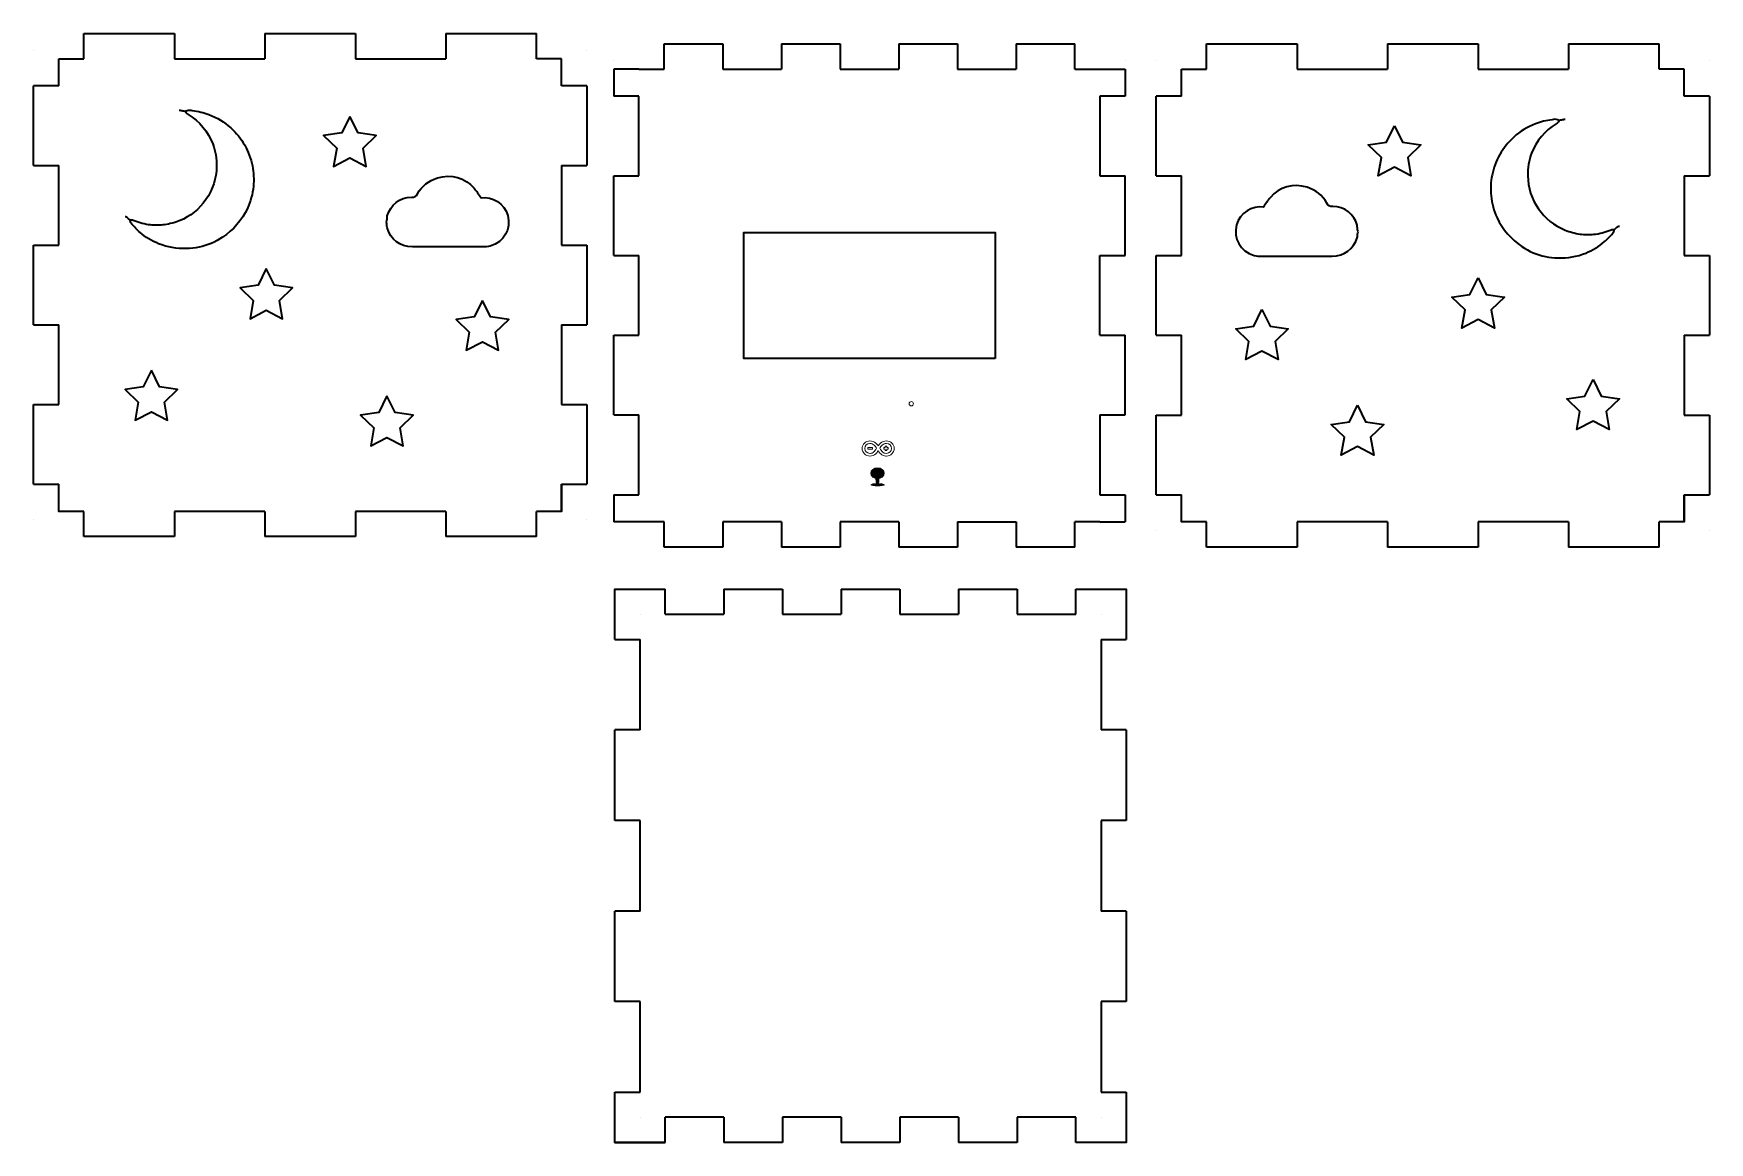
# Model space of a CAD drawing. Header units: inches. Extents: x 5 to 205, y -289 to -24.
# Drawn here: x 5.3 to 205.2, y -289.4 to -157.1 of the extents above; entities that cross this region are included whole.
import ezdxf

# ---------------------------------------------------------------- set-up
doc = ezdxf.new("R2010")
doc.units = ezdxf.units.IN
doc.header["$MEASUREMENT"] = 0
doc.layers.add('Capa 1', color=7, linetype='Continuous')

# ---------------------------------------------------------------- blocks, each defined once
blk = doc.blocks.new('block 4')
at = {"layer": 'Capa 1', "color": 250, "lineweight": 35, "true_color": 0x201815}
for points in [[(11.28, -157.1), (22.08, -157.1)], [(11.28, -160.1), (11.28, -157.1)], [(22.08, -157.1), (22.08, -160.1)], [(32.88, -157.1), (43.68, -157.1)], [(32.88, -157.1), (32.88, -160.1)], [(43.68, -157.1), (43.68, -160.1)], [(54.48, -157.1), (65.28, -157.1)], [(54.48, -157.1), (54.48, -160.1)], [(65.28, -160.1), (65.28, -157.1)], [(5.28, -159.1), (5.28, -159.1)], [(71.28, -159.1), (71.28, -159.1)], [(71.28, -159.1), (71.28, -159.1)], [(8.28, -163.34), (8.28, -160.1)], [(22.08, -160.1), (32.88, -160.1)], [(43.68, -160.1), (54.48, -160.1)], [(68.28, -160.1), (65.28, -160.1)], [(5.28, -172.84), (5.28, -163.34)], [(8.28, -163.34), (5.28, -163.34)], [(71.28, -163.34), (68.28, -163.34)], [(71.28, -163.34), (71.28, -172.84)], [(71.28, -163.34), (71.28, -163.34)], [(5.28, -172.84), (8.28, -172.84)], [(8.28, -182.35), (8.28, -172.84)], [(68.28, -172.84), (68.28, -182.35)], [(68.28, -172.84), (71.28, -172.84)], [(5.28, -191.85), (5.28, -182.35)], [(5.28, -182.35), (8.28, -182.35)], [(68.28, -182.35), (71.28, -182.35)], [(71.28, -182.35), (71.28, -191.85)], [(5.28, -191.85), (8.28, -191.85)], [(8.28, -201.35), (8.28, -191.85)], [(68.28, -191.85), (68.28, -201.35)], [(68.28, -191.85), (71.28, -191.85)], [(5.28, -210.86), (5.28, -201.35)], [(5.28, -201.35), (8.28, -201.35)], [(68.28, -201.35), (71.28, -201.35)], [(71.28, -201.35), (71.28, -210.86)], [(5.28, -210.86), (8.28, -210.86)], [(11.28, -214.1), (8.28, -214.1), (8.28, -210.86)], [(68.28, -210.86), (68.28, -214.1), (65.28, -214.1)], [(68.28, -214.1), (68.28, -210.86)], [(68.28, -210.86), (71.28, -210.86)], [(5.28, -215.1), (5.28, -215.1)], [(11.28, -217.1), (11.28, -214.1)], [(32.88, -214.1), (22.08, -214.1)], [(22.08, -214.1), (22.08, -217.1)], [(32.88, -214.1), (32.88, -217.1)], [(54.48, -214.1), (43.68, -214.1)], [(43.68, -214.1), (43.68, -217.1)], [(54.48, -214.1), (54.48, -217.1)], [(65.28, -217.1), (65.28, -214.1)], [(71.28, -215.1), (71.28, -215.1)], [(22.08, -217.1), (11.28, -217.1)], [(43.68, -217.1), (32.88, -217.1)], [(65.28, -217.1), (54.48, -217.1)]]:
    blk.add_lwpolyline(points, dxfattribs=at)
blk = doc.blocks.new('block 5')
at = {"layer": 'Capa 1', "color": 250, "lineweight": 35, "true_color": 0x201815}
for points in [[(145.21, -158.34), (156.01, -158.34)], [(145.21, -161.34), (145.21, -158.34)], [(156.01, -158.34), (156.01, -161.34)], [(166.81, -158.34), (177.61, -158.34)], [(166.81, -158.34), (166.81, -161.34)], [(177.61, -158.34), (177.61, -161.34)], [(188.41, -158.34), (199.21, -158.34)], [(188.41, -158.34), (188.41, -161.34)], [(199.21, -161.34), (199.21, -158.34)], [(139.21, -160.34), (139.21, -160.34)], [(142.21, -164.58), (142.21, -161.34)], [(156.01, -161.34), (166.81, -161.34)], [(177.61, -161.34), (188.41, -161.34)], [(202.21, -161.34), (199.21, -161.34)], [(205.21, -160.34), (205.21, -160.34)], [(205.21, -160.34), (205.21, -160.34)], [(139.21, -174.08), (139.21, -164.58)], [(142.21, -164.58), (139.21, -164.58)], [(205.21, -164.58), (202.21, -164.58)], [(205.21, -164.58), (205.21, -174.08)], [(205.21, -164.58), (205.21, -164.58)], [(139.21, -174.08), (142.21, -174.08)], [(142.21, -183.59), (142.21, -174.08)], [(202.21, -174.08), (202.21, -183.59)], [(202.21, -174.08), (205.21, -174.08)], [(139.21, -193.09), (139.21, -183.59)], [(139.21, -183.59), (142.21, -183.59)], [(202.21, -183.59), (205.21, -183.59)], [(205.21, -183.59), (205.21, -193.09)], [(139.21, -193.09), (142.21, -193.09)], [(142.21, -202.6), (142.21, -193.09)], [(202.21, -193.09), (202.21, -202.6)], [(202.21, -193.09), (205.21, -193.09)], [(139.21, -212.1), (139.21, -202.6)], [(139.21, -202.6), (142.21, -202.6)], [(202.21, -202.6), (205.21, -202.6)], [(205.21, -202.6), (205.21, -212.1)], [(139.21, -212.1), (142.21, -212.1)], [(145.21, -215.34), (142.21, -215.34), (142.21, -212.1)], [(202.21, -212.1), (202.21, -215.34), (199.21, -215.34)], [(202.21, -215.34), (202.21, -212.1)], [(202.21, -212.1), (205.21, -212.1)], [(145.21, -218.34), (145.21, -215.34)], [(166.81, -215.34), (156.01, -215.34)], [(156.01, -215.34), (156.01, -218.34)], [(166.81, -215.34), (166.81, -218.34)], [(188.41, -215.34), (177.61, -215.34)], [(177.61, -215.34), (177.61, -218.34)], [(188.41, -215.34), (188.41, -218.34)], [(199.21, -218.34), (199.21, -215.34)], [(139.21, -216.34), (139.21, -216.34)], [(205.21, -216.34), (205.21, -216.34)], [(156.01, -218.34), (145.21, -218.34)], [(177.61, -218.34), (166.81, -218.34)], [(199.21, -218.34), (188.41, -218.34)]]:
    blk.add_lwpolyline(points, dxfattribs=at)
blk = doc.blocks.new('block 6')
at = {"layer": 'Capa 1', "color": 250, "lineweight": 35, "true_color": 0x201815}
for points in [[(74.63, -229.36), (74.63, -223.36), (80.63, -223.36)], [(80.63, -226.36), (80.63, -223.36)], [(87.62, -223.36), (94.63, -223.36)], [(87.62, -223.36), (87.62, -226.36)], [(94.63, -223.36), (94.63, -226.36)], [(101.62, -223.36), (108.63, -223.36)], [(101.63, -223.36), (101.63, -226.36)], [(108.63, -223.36), (108.63, -226.36)], [(115.63, -223.36), (122.63, -223.36)], [(115.63, -223.36), (115.63, -226.36)], [(122.63, -223.36), (122.63, -226.36)], [(129.63, -223.36), (135.63, -223.36), (135.63, -229.36)], [(129.63, -226.36), (129.63, -223.36)], [(77.63, -226.36), (77.63, -226.36)], [(80.63, -226.36), (87.62, -226.36)], [(94.62, -226.36), (101.62, -226.36)], [(108.63, -226.36), (115.63, -226.36)], [(122.63, -226.36), (129.63, -226.36)], [(132.63, -226.36), (132.63, -226.36)], [(74.63, -229.36), (77.63, -229.36)], [(77.63, -240.16), (77.63, -229.36)], [(132.63, -229.36), (132.63, -240.16)], [(132.63, -229.36), (135.63, -229.36)], [(74.63, -250.96), (74.63, -240.16)], [(77.63, -240.16), (74.63, -240.16)], [(77.63, -240.16), (77.63, -240.16)], [(135.63, -240.16), (132.63, -240.16)], [(135.63, -240.16), (135.63, -250.96)], [(77.63, -250.96), (74.63, -250.96)], [(77.63, -261.76), (77.63, -250.96)], [(77.63, -250.96), (77.63, -250.96)], [(135.63, -250.96), (132.63, -250.96)], [(132.63, -250.96), (132.63, -261.76)], [(74.63, -272.56), (74.63, -261.76)], [(77.63, -261.76), (74.63, -261.76)], [(132.63, -261.76), (132.63, -261.76)], [(135.63, -261.76), (132.63, -261.76)], [(135.63, -261.76), (135.63, -272.56)], [(77.63, -272.56), (74.63, -272.56)], [(77.63, -283.36), (77.63, -272.56)], [(132.63, -272.56), (132.63, -283.36)], [(135.63, -272.56), (132.63, -272.56)], [(80.62, -289.36), (74.63, -289.36), (74.63, -283.36)], [(74.63, -289.36), (74.63, -283.36)], [(74.63, -283.36), (77.63, -283.36)], [(135.63, -283.36), (135.63, -289.36), (129.63, -289.36)], [(132.63, -283.36), (135.63, -283.36)], [(77.63, -286.36), (77.63, -286.36)], [(87.62, -286.36), (80.62, -286.36)], [(80.63, -289.36), (80.63, -286.36)], [(87.62, -286.36), (87.62, -289.36)], [(101.62, -286.36), (94.63, -286.36)], [(94.63, -286.36), (94.63, -289.36)], [(101.63, -286.36), (101.63, -289.36)], [(115.63, -286.36), (108.63, -286.36)], [(108.63, -286.36), (108.63, -289.36)], [(115.63, -286.36), (115.63, -289.36)], [(129.63, -286.36), (122.63, -286.36)], [(122.63, -286.36), (122.63, -289.36)], [(129.63, -289.36), (129.63, -286.36)], [(132.63, -286.36), (132.63, -286.36)], [(74.63, -289.36), (80.63, -289.36)], [(94.63, -289.36), (87.62, -289.36)], [(108.63, -289.36), (101.63, -289.36)], [(122.63, -289.36), (115.63, -289.36)]]:
    blk.add_lwpolyline(points, dxfattribs=at)
blk = doc.blocks.new('block 7')
at = {"layer": 'Capa 1', "color": 250, "lineweight": 35, "true_color": 0x201815}
for points in [[(80.5, -158.34), (87.5, -158.34)], [(80.5, -161.34), (80.5, -158.34)], [(87.5, -158.34), (87.5, -161.34)], [(94.5, -158.34), (101.5, -158.34)], [(94.5, -158.34), (94.5, -161.34)], [(101.5, -158.34), (101.5, -161.34)], [(108.5, -158.34), (115.5, -158.34)], [(108.5, -158.34), (108.5, -161.34)], [(115.5, -158.34), (115.5, -161.34)], [(122.5, -158.34), (129.5, -158.34)], [(122.5, -158.34), (122.5, -161.34)], [(129.5, -161.34), (129.5, -158.34)], [(74.5, -160.34), (74.5, -160.34)], [(77.5, -161.34), (74.5, -161.34)], [(74.5, -161.34), (74.5, -164.58)], [(77.5, -161.34), (80.5, -161.34)], [(87.5, -161.34), (94.5, -161.34)], [(101.5, -161.34), (108.5, -161.34)], [(115.5, -161.34), (122.5, -161.34)], [(129.5, -161.34), (132.5, -161.34)], [(132.5, -161.34), (135.5, -161.34)], [(135.5, -160.34), (135.5, -160.34)], [(135.5, -161.34), (135.5, -164.58)], [(74.5, -164.58), (74.5, -164.58)], [(77.5, -164.58), (74.5, -164.58)], [(77.5, -174.08), (77.5, -164.58)], [(132.5, -164.58), (132.5, -174.08)], [(135.5, -164.58), (132.5, -164.58)], [(135.5, -164.58), (135.5, -164.58)], [(135.5, -164.58), (135.5, -164.58)], [(74.5, -174.08), (74.5, -174.08)], [(74.5, -174.08), (77.5, -174.08)], [(74.5, -183.59), (74.5, -174.08)], [(132.5, -174.08), (135.5, -174.08)], [(135.5, -174.08), (135.5, -174.08)], [(135.5, -183.59), (135.5, -174.08)], [(74.5, -183.59), (74.8, -183.59), (77.5, -183.59)], [(77.5, -183.59), (77.5, -183.59)], [(77.5, -193.09), (77.5, -183.59)], [(132.5, -183.59), (132.5, -183.59)], [(132.5, -183.59), (135.5, -183.59)], [(132.5, -193.09), (132.5, -183.59)], [(74.5, -193.09), (74.8, -193.09), (77.5, -193.09)], [(74.5, -202.59), (74.5, -193.09)], [(77.5, -193.09), (77.5, -193.09)], [(132.5, -193.09), (132.5, -193.09)], [(132.5, -193.09), (135.5, -193.09)], [(135.5, -202.59), (135.5, -193.09)], [(74.5, -202.59), (74.5, -202.59)], [(74.5, -202.59), (77.5, -202.59)], [(77.5, -212.1), (77.5, -202.59)], [(132.5, -202.59), (132.5, -202.59)], [(132.5, -202.59), (135.5, -202.59)], [(132.5, -202.59), (132.5, -212.1)], [(135.5, -202.6), (135.5, -202.6)], [(74.5, -212.1), (74.5, -212.1)], [(74.5, -212.1), (77.5, -212.1)], [(74.5, -212.1), (74.5, -215.34)], [(132.5, -212.1), (135.5, -212.1)], [(135.5, -212.1), (135.5, -212.1)], [(135.5, -212.1), (135.5, -212.1)], [(135.5, -212.1), (135.5, -215.34)], [(74.5, -214.72), (74.5, -214.72)], [(77.5, -215.34), (74.5, -215.34)], [(80.5, -215.34), (77.5, -215.34)], [(80.5, -218.34), (80.5, -215.34)], [(94.5, -215.34), (87.5, -215.34)], [(87.5, -215.34), (87.5, -218.34)], [(94.5, -215.34), (94.5, -218.34)], [(108.5, -215.34), (101.5, -215.34)], [(101.5, -215.34), (101.5, -218.34)], [(108.5, -215.34), (108.5, -218.34)], [(115.5, -215.34), (115.5, -215.34)], [(115.5, -215.34), (115.5, -218.34)], [(115.5, -215.34), (122.5, -215.34)], [(122.5, -215.34), (122.5, -215.34)], [(122.5, -215.34), (122.5, -218.34)], [(132.5, -215.34), (129.5, -215.34)], [(129.5, -218.34), (129.5, -215.34)], [(132.5, -215.34), (135.5, -215.34)], [(135.5, -214.72), (135.5, -214.72)], [(87.5, -218.34), (80.5, -218.34)], [(101.5, -218.34), (94.5, -218.34)], [(115.5, -218.34), (108.5, -218.34)], [(129.5, -218.34), (122.5, -218.34)]]:
    blk.add_lwpolyline(points, dxfattribs=at)
blk = doc.blocks.new('block 8')
at = {"layer": 'Capa 1', "color": 7, "lineweight": 35, "true_color": 0xffffff}
blk.add_open_spline([(163.29, -180.67), (163.15, -180.45), (163.24, -180.2), (163.18, -179.97), (162.81, -178.64), (161.74, -177.75), (160.27, -177.73), (159.93, -177.73), (159.72, -177.62), (159.57, -177.33), (159.05, -176.37), (158.25, -175.76), (157.21, -175.43), (155.6, -174.91), (153.83, -175.45), (152.83, -176.64), (152.53, -177.01), (152.27, -177.41), (151.99, -177.8), (150.72, -177.59), (149.15, -178.47), (148.8, -179.93), (148.4, -181.54), (149.19, -183.04), (150.9, -183.56), (151.18, -183.64), (151.51, -183.66), (151.82, -183.66), (154.61, -183.64), (157.4, -183.66), (160.19, -183.64), (161.69, -183.64), (162.75, -182.84), (163.21, -181.36), (163.27, -181.15), (163.17, -180.9), (163.33, -180.7)], degree=3, knots=[0, 0, 0, 0, 1, 1, 1, 2, 2, 2, 3, 3, 3, 4, 4, 4, 5, 5, 5, 6, 6, 6, 7, 7, 7, 8, 8, 8, 9, 9, 9, 10, 10, 10, 11, 11, 11, 12, 12, 12, 12], dxfattribs=at)
blk = doc.blocks.new('block 9')
at = {"layer": 'Capa 1', "color": 7, "lineweight": 35, "true_color": 0xffffff}
for points, knots in [([(188.01, -167.34), (187.86, -167.37), (187.71, -167.39), (187.56, -167.42), (187.39, -167.46), (187.24, -167.48), (187.07, -167.38), (186.88, -167.28), (186.64, -167.35), (186.44, -167.38), (185.76, -167.48), (185.09, -167.62), (184.44, -167.87), (183.49, -168.25), (182.62, -168.76), (181.86, -169.45), (181.2, -170.06), (180.64, -170.75), (180.19, -171.53), (179.75, -172.3), (179.45, -173.11), (179.28, -173.98), (179.11, -174.8), (179.07, -175.63), (179.15, -176.45), (179.24, -177.35), (179.49, -178.23), (179.87, -179.06), (180.53, -180.49), (181.53, -181.62), (182.83, -182.5), (183.68, -183.09), (184.63, -183.47), (185.64, -183.69), (186.13, -183.8), (186.64, -183.84), (187.14, -183.86), (188.29, -183.9), (189.4, -183.7), (190.46, -183.28), (191.27, -182.95), (192.01, -182.5), (192.68, -181.92), (193.03, -181.61), (193.36, -181.29), (193.66, -180.93), (193.78, -180.8), (193.84, -180.66), (193.84, -180.5)], [0, 0, 0, 0, 1, 1, 1, 2, 2, 2, 3, 3, 3, 4, 4, 4, 5, 5, 5, 6, 6, 6, 7, 7, 7, 8, 8, 8, 9, 9, 9, 10, 10, 10, 11, 11, 11, 12, 12, 12, 13, 13, 13, 14, 14, 14, 15, 15, 15, 16, 16, 16, 16]), ([(187.26, -167.51), (187.21, -167.68), (187.08, -167.77), (186.94, -167.85), (185.55, -168.69), (184.59, -169.89), (184, -171.38), (183.66, -172.23), (183.51, -173.15), (183.53, -174.07), (183.58, -175.5), (183.99, -176.83), (184.81, -178), (185.62, -179.16), (186.67, -180.02), (187.99, -180.54), (188.56, -180.77), (189.14, -180.92), (189.75, -181.01), (190.31, -181.08), (190.87, -181.09), (191.42, -181.04), (192.09, -180.97), (192.75, -180.8), (193.38, -180.54), (193.44, -180.51), (193.51, -180.46), (193.57, -180.48), (193.84, -180.54), (194, -180.38), (194.16, -180.2), (194.24, -180.11), (194.34, -180.06), (194.46, -180.08)], [0, 0, 0, 0, 1, 1, 1, 2, 2, 2, 3, 3, 3, 4, 4, 4, 5, 5, 5, 6, 6, 6, 7, 7, 7, 8, 8, 8, 9, 9, 9, 10, 10, 10, 11, 11, 11, 11])]:
    blk.add_open_spline(points, degree=3, knots=knots, dxfattribs=at)
blk = doc.blocks.new('block 18')
at = {"layer": 'Capa 1', "color": 7, "lineweight": 35, "true_color": 0xffffff}
blk.add_open_spline([(47.37, -179.55), (47.51, -179.34), (47.42, -179.09), (47.48, -178.86), (47.85, -177.53), (48.92, -176.64), (50.39, -176.62), (50.73, -176.62), (50.94, -176.51), (51.09, -176.22), (51.61, -175.26), (52.41, -174.65), (53.45, -174.32), (55.06, -173.8), (56.83, -174.34), (57.83, -175.53), (58.13, -175.9), (58.39, -176.3), (58.67, -176.69), (59.94, -176.48), (61.51, -177.36), (61.86, -178.82), (62.25, -180.43), (61.47, -181.93), (59.76, -182.45), (59.48, -182.53), (59.15, -182.55), (58.84, -182.55), (56.05, -182.53), (53.26, -182.55), (50.47, -182.53), (48.97, -182.53), (47.91, -181.73), (47.45, -180.25), (47.39, -180.04), (47.49, -179.79), (47.33, -179.59)], degree=3, knots=[0, 0, 0, 0, 1, 1, 1, 2, 2, 2, 3, 3, 3, 4, 4, 4, 5, 5, 5, 6, 6, 6, 7, 7, 7, 8, 8, 8, 9, 9, 9, 10, 10, 10, 11, 11, 11, 12, 12, 12, 12], dxfattribs=at)
blk = doc.blocks.new('block 19')
at = {"layer": 'Capa 1', "color": 7, "lineweight": 35, "true_color": 0xffffff}
for points, knots in [([(23.4, -166.4), (23.45, -166.57), (23.58, -166.66), (23.72, -166.74), (25.11, -167.58), (26.07, -168.78), (26.66, -170.27), (27, -171.12), (27.15, -172.03), (27.12, -172.96), (27.08, -174.39), (26.67, -175.71), (25.85, -176.89), (25.03, -178.05), (23.98, -178.91), (22.67, -179.43), (22.1, -179.66), (21.52, -179.81), (20.91, -179.9), (20.35, -179.97), (19.79, -179.98), (19.24, -179.93), (18.56, -179.86), (17.91, -179.68), (17.28, -179.43), (17.21, -179.4), (17.15, -179.35), (17.09, -179.37), (16.81, -179.43), (16.65, -179.27), (16.5, -179.09), (16.42, -179), (16.32, -178.95), (16.2, -178.97)], [0, 0, 0, 0, 1, 1, 1, 2, 2, 2, 3, 3, 3, 4, 4, 4, 5, 5, 5, 6, 6, 6, 7, 7, 7, 8, 8, 8, 9, 9, 9, 10, 10, 10, 11, 11, 11, 11]), ([(22.65, -166.23), (22.8, -166.26), (22.95, -166.28), (23.1, -166.31), (23.27, -166.35), (23.42, -166.37), (23.59, -166.27), (23.78, -166.17), (24.02, -166.24), (24.22, -166.27), (24.9, -166.37), (25.57, -166.51), (26.21, -166.76), (27.17, -167.14), (28.04, -167.65), (28.8, -168.34), (29.46, -168.95), (30.02, -169.64), (30.47, -170.42), (30.9, -171.19), (31.2, -172), (31.38, -172.87), (31.55, -173.69), (31.59, -174.52), (31.51, -175.34), (31.42, -176.24), (31.17, -177.11), (30.79, -177.95), (30.13, -179.38), (29.12, -180.51), (27.83, -181.39), (26.98, -181.98), (26.03, -182.36), (25.02, -182.58), (24.53, -182.69), (24.02, -182.73), (23.51, -182.75), (22.37, -182.79), (21.26, -182.59), (20.2, -182.17), (19.39, -181.84), (18.64, -181.39), (17.98, -180.81), (17.63, -180.5), (17.3, -180.18), (17, -179.82), (16.88, -179.69), (16.82, -179.55), (16.82, -179.39)], [0, 0, 0, 0, 1, 1, 1, 2, 2, 2, 3, 3, 3, 4, 4, 4, 5, 5, 5, 6, 6, 6, 7, 7, 7, 8, 8, 8, 9, 9, 9, 10, 10, 10, 11, 11, 11, 12, 12, 12, 13, 13, 13, 14, 14, 14, 15, 15, 15, 16, 16, 16, 16])]:
    blk.add_open_spline(points, degree=3, knots=knots, dxfattribs=at)
blk = doc.blocks.new('block 20')
at = {"layer": 'Capa 1', "lineweight": 0}
for points in [[(104.8, -206.47), (105.37, -206.47), (105.37, -206.65), (104.8, -206.65), (104.8, -206.47)], [(107.07, -206.47), (107.07, -206.3), (106.89, -206.3), (106.89, -206.47), (106.71, -206.47), (106.71, -206.65), (106.89, -206.65), (106.89, -206.82), (107.07, -206.82), (107.07, -206.65), (107.24, -206.65), (107.24, -206.47), (107.07, -206.47)]]:
    blk.add_lwpolyline(points, dxfattribs=at)
for points, knots in [([(106.97, -207.49), (106.73, -207.49), (106.52, -207.4), (106.34, -207.24), (106.22, -207.13), (106.13, -207), (106.04, -206.87), (105.96, -207), (105.86, -207.13), (105.75, -207.24), (105.55, -207.42), (105.33, -207.5), (105.06, -207.49), (104.55, -207.48), (104.13, -207.08), (104.13, -206.58), (104.13, -206.09), (104.55, -205.68), (105.06, -205.68), (105.34, -205.68), (105.58, -205.77), (105.78, -205.97), (105.88, -206.06), (105.97, -206.16), (106.04, -206.28), (106.12, -206.16), (106.2, -206.06), (106.3, -205.97), (106.51, -205.77), (106.74, -205.68), (107.02, -205.68), (107.54, -205.68), (107.96, -206.09), (107.96, -206.58), (107.96, -207.08), (107.54, -207.48), (107.03, -207.49), (107.01, -207.49), (106.99, -207.49), (106.97, -207.49)], [0, 0, 0, 0, 1, 1, 1, 2, 2, 2, 3, 3, 3, 4, 4, 4, 5, 5, 5, 6, 6, 6, 7, 7, 7, 8, 8, 8, 9, 9, 9, 10, 10, 10, 11, 11, 11, 12, 12, 12, 13, 13, 13, 13]), ([(105.06, -206), (104.72, -206), (104.45, -206.26), (104.45, -206.58), (104.45, -206.91), (104.72, -207.17), (105.06, -207.17), (105.06, -207.17), (105.07, -207.17), (105.07, -207.17), (105.26, -207.18), (105.4, -207.13), (105.53, -207), (105.65, -206.89), (105.75, -206.74), (105.86, -206.57), (105.77, -206.43), (105.68, -206.3), (105.57, -206.2), (105.42, -206.06), (105.26, -206), (105.06, -206)], [0, 0, 0, 0, 1, 1, 1, 2, 2, 2, 3, 3, 3, 4, 4, 4, 5, 5, 5, 6, 6, 6, 7, 7, 7, 7]), ([(106.23, -206.57), (106.33, -206.74), (106.43, -206.89), (106.55, -207), (106.69, -207.13), (106.83, -207.18), (107.02, -207.17), (107.02, -207.17), (107.02, -207.17), (107.02, -207.17), (107.36, -207.17), (107.64, -206.91), (107.64, -206.58), (107.64, -206.26), (107.36, -206), (107.02, -206), (106.82, -206), (106.66, -206.06), (106.52, -206.2), (106.41, -206.3), (106.32, -206.43), (106.23, -206.57)], [0, 0, 0, 0, 1, 1, 1, 2, 2, 2, 3, 3, 3, 4, 4, 4, 5, 5, 5, 6, 6, 6, 7, 7, 7, 7])]:
    blk.add_open_spline(points, degree=3, knots=knots, dxfattribs=at)

msp = doc.modelspace()

# ---------------------------------------------------------------- hatches: boundary and pattern name
at = {"layer": 'Capa 1', "true_color": 0x020003}
h = msp.add_hatch(color=178, dxfattribs=at)
h.dxf.hatch_style = 2
edge = h.paths.add_edge_path()
edge.add_spline(control_points=[(106.76, -209.53), (106.76, -209.89), (106.4, -210.18), (105.95, -210.18), (105.51, -210.18), (105.15, -209.89), (105.15, -209.53), (105.15, -209.18), (105.51, -208.89), (105.95, -208.89), (106.4, -208.89), (106.76, -209.18), (106.76, -209.53)], knot_values=[0, 0, 0, 0, 1, 1, 1, 2, 2, 2, 3, 3, 3, 4, 4, 4, 4], degree=3, periodic=1)
h = msp.add_hatch(color=178, dxfattribs=at)
h.dxf.hatch_style = 2
edge = h.paths.add_edge_path()
edge.add_spline(control_points=[(106.12, -210.18), (106.12, -210.67), (106.04, -211.06), (105.95, -211.06), (105.86, -211.06), (105.78, -210.67), (105.78, -210.18), (105.78, -209.7), (105.86, -209.3), (105.95, -209.3), (106.04, -209.3), (106.12, -209.7), (106.12, -210.18)], knot_values=[0, 0, 0, 0, 1, 1, 1, 2, 2, 2, 3, 3, 3, 4, 4, 4, 4], degree=3, periodic=1)
h = msp.add_hatch(color=178, dxfattribs=at)
h.dxf.hatch_style = 2
edge = h.paths.add_edge_path()
edge.add_spline(control_points=[(106.76, -210.92), (106.76, -211), (106.4, -211.06), (105.97, -211.06), (105.54, -211.06), (105.18, -211), (105.18, -210.92), (105.18, -210.85), (105.54, -210.78), (105.97, -210.78), (106.4, -210.78), (106.76, -210.85), (106.76, -210.92)], knot_values=[0, 0, 0, 0, 1, 1, 1, 2, 2, 2, 3, 3, 3, 4, 4, 4, 4], degree=3, periodic=1)

# ---------------------------------------------------------------- linework, layer by layer
at = {"layer": 'Capa 1', "color": 250, "lineweight": 35, "true_color": 0x201815}
for points in [[(11.28, -160.14), (8.28, -160.14)], [(68.28, -163.34), (68.28, -160.1)], [(145.21, -161.38), (142.21, -161.38)], [(202.21, -164.58), (202.21, -161.34)], [(120, -195.84), (90, -195.84), (90, -180.84), (120, -180.84), (120, -195.84)]]:
    msp.add_lwpolyline(points, dxfattribs=at)
at = {"layer": 'Capa 1', "color": 7, "lineweight": 35, "true_color": 0xffffff}
for points in [[(43.02, -166.98), (42.05, -168.94), (39.88, -169.26), (41.45, -170.79), (41.08, -172.94), (43.02, -171.93), (44.96, -172.94), (44.59, -170.79), (46.16, -169.26), (43.99, -168.94), (43.02, -166.98)], [(167.64, -168.09), (168.61, -170.05), (170.77, -170.37), (169.21, -171.9), (169.58, -174.06), (167.64, -173.04), (165.7, -174.06), (166.07, -171.9), (164.5, -170.37), (166.67, -170.05), (167.64, -168.09)], [(33.05, -185.14), (32.08, -187.1), (29.91, -187.42), (31.48, -188.95), (31.11, -191.11), (33.05, -190.09), (34.98, -191.11), (34.61, -188.95), (36.18, -187.42), (34.01, -187.1), (33.05, -185.14)], [(177.61, -186.25), (178.58, -188.21), (180.75, -188.53), (179.18, -190.06), (179.55, -192.22), (177.61, -191.2), (175.68, -192.22), (176.05, -190.06), (174.48, -188.53), (176.64, -188.21), (177.61, -186.25)], [(58.82, -188.92), (57.86, -190.88), (55.69, -191.2), (57.26, -192.72), (56.89, -194.88), (58.82, -193.86), (60.76, -194.88), (60.39, -192.72), (61.96, -191.2), (59.79, -190.88), (58.82, -188.92)], [(151.83, -190.03), (152.8, -191.99), (154.97, -192.31), (153.4, -193.84), (153.77, -195.99), (151.83, -194.97), (149.9, -195.99), (150.27, -193.84), (148.7, -192.31), (150.87, -191.99), (151.83, -190.03)], [(19.34, -197.26), (18.37, -199.22), (16.2, -199.54), (17.77, -201.07), (17.4, -203.22), (19.34, -202.2), (21.27, -203.22), (20.9, -201.07), (22.47, -199.54), (20.31, -199.22), (19.34, -197.26)], [(191.32, -198.37), (192.29, -200.33), (194.46, -200.65), (192.89, -202.18), (193.26, -204.33), (191.32, -203.32), (189.38, -204.33), (189.75, -202.18), (188.19, -200.65), (190.35, -200.33), (191.32, -198.37)], [(47.43, -200.32), (46.46, -202.28), (44.3, -202.6), (45.87, -204.12), (45.5, -206.28), (47.43, -205.26), (49.37, -206.28), (49, -204.12), (50.57, -202.6), (48.4, -202.28), (47.43, -200.32)], [(163.23, -201.43), (164.19, -203.39), (166.36, -203.71), (164.79, -205.24), (165.16, -207.39), (163.23, -206.37), (161.29, -207.39), (161.66, -205.24), (160.09, -203.71), (162.26, -203.39), (163.23, -201.43)]]:
    msp.add_lwpolyline(points, dxfattribs=at)
at = {"layer": 'Capa 1', "lineweight": 0}
for points in [[(110.25, -201.25), (110.25, -201.39), (110.13, -201.51), (109.99, -201.51), (109.85, -201.51), (109.73, -201.39), (109.73, -201.25), (109.73, -201.11), (109.85, -200.99), (109.99, -200.99), (110.13, -200.99), (110.25, -201.11), (110.25, -201.25)], [(106.76, -209.53), (106.76, -209.89), (106.4, -210.18), (105.95, -210.18), (105.51, -210.18), (105.15, -209.89), (105.15, -209.53), (105.15, -209.18), (105.51, -208.89), (105.95, -208.89), (106.4, -208.89), (106.76, -209.18), (106.76, -209.53)], [(106.12, -210.18), (106.12, -210.67), (106.04, -211.06), (105.95, -211.06), (105.86, -211.06), (105.78, -210.67), (105.78, -210.18), (105.78, -209.7), (105.86, -209.3), (105.95, -209.3), (106.04, -209.3), (106.12, -209.7), (106.12, -210.18)], [(106.76, -210.92), (106.76, -211), (106.4, -211.06), (105.97, -211.06), (105.54, -211.06), (105.18, -211), (105.18, -210.92), (105.18, -210.85), (105.54, -210.78), (105.97, -210.78), (106.4, -210.78), (106.76, -210.85), (106.76, -210.92)]]:
    msp.add_open_spline(points, degree=3, knots=[0, 0, 0, 0, 1, 1, 1, 2, 2, 2, 3, 3, 3, 4, 4, 4, 4], dxfattribs=at)

# ---------------------------------------------------------------- block references
at = {"layer": 'Capa 1'}
for name in ['block 4', 'block 7', 'block 5', 'block 19', 'block 9', 'block 18', 'block 8', 'block 20', 'block 6']:
    msp.add_blockref(name, (0, 0), dxfattribs=at)

doc.saveas('drawing.dxf')
